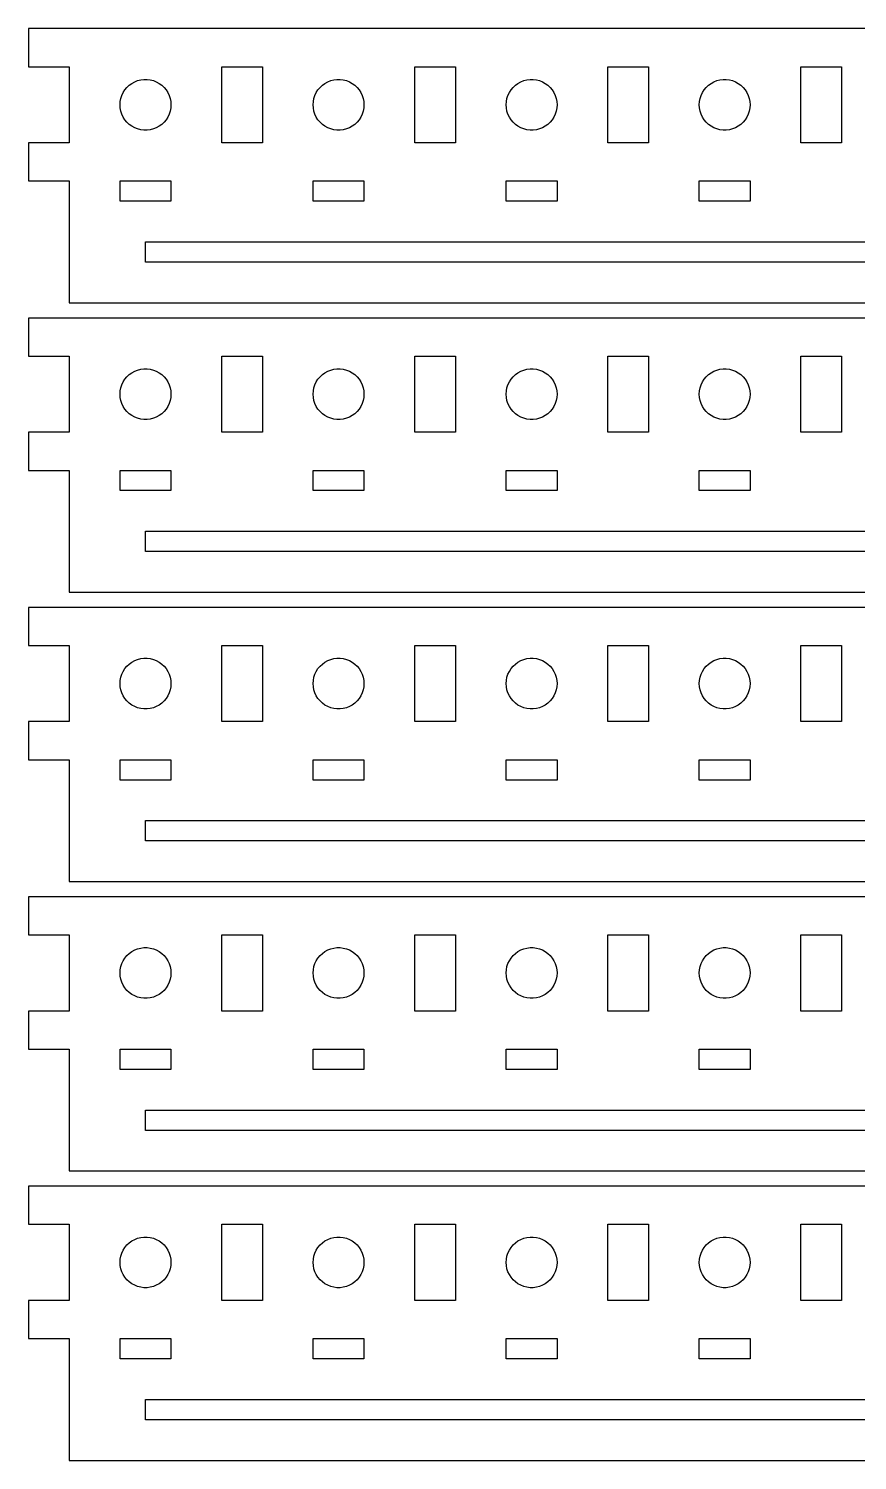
# Model space of a CAD drawing. Header units: metres. Extents: x -160 to 479, y -39 to 642.
# Drawn here: x -160 to 3.1, y 360 to 642 of the extents above; entities that cross this region are included whole.
import ezdxf

# ---------------------------------------------------------------- set-up
doc = ezdxf.new("R2010")
doc.units = ezdxf.units.M

msp = doc.modelspace()

# ---------------------------------------------------------------- linework, layer by layer
for p, q in [((152, 642), (-160, 642)), ((-160, 642), (-160, 634.5)), ((-160, 634.5), (-152, 634.5)), ((-152, 634.5), (-152, 619.5)), ((-122, 619.5), (-122, 634.5)), ((-122, 634.5), (-114, 634.5)), ((-114, 634.5), (-114, 619.5)), ((-84, 619.5), (-84, 634.5)), ((-84, 634.5), (-76, 634.5)), ((-76, 634.5), (-76, 619.5)), ((-46, 619.5), (-46, 634.5)), ((-46, 634.5), (-38, 634.5)), ((-38, 634.5), (-38, 619.5)), ((-8, 619.5), (-8, 634.5)), ((-8, 634.5), (0, 634.5)), ((0, 634.5), (0, 619.5)), ((-139.129, 631.524), (-138.545, 631.755)), ((-138.545, 631.755), (-137.937, 631.911)), ((-137.937, 631.911), (-137.314, 631.99)), ((-137.314, 631.99), (-136.686, 631.99)), ((-136.686, 631.99), (-136.063, 631.911)), ((-136.063, 631.911), (-135.455, 631.755)), ((-135.455, 631.755), (-134.871, 631.524)), ((-101.129, 631.524), (-100.545, 631.755)), ((-100.545, 631.755), (-99.9369, 631.911)), ((-99.9369, 631.911), (-99.3139, 631.99)), ((-99.3139, 631.99), (-98.686, 631.99)), ((-98.686, 631.99), (-98.0631, 631.911)), ((-98.0631, 631.911), (-97.4549, 631.755)), ((-97.4549, 631.755), (-96.8711, 631.524)), ((-63.1289, 631.524), (-62.5451, 631.755)), ((-62.5451, 631.755), (-61.9369, 631.911)), ((-61.9369, 631.911), (-61.3139, 631.99)), ((-61.3139, 631.99), (-60.686, 631.99)), ((-60.686, 631.99), (-60.0631, 631.911)), ((-60.0631, 631.911), (-59.4549, 631.755)), ((-59.4549, 631.755), (-58.8711, 631.524)), ((-25.1289, 631.524), (-24.5451, 631.755)), ((-24.5451, 631.755), (-23.9369, 631.911)), ((-23.9369, 631.911), (-23.3139, 631.99)), ((-23.3139, 631.99), (-22.686, 631.99)), ((-22.686, 631.99), (-22.0631, 631.911)), ((-22.0631, 631.911), (-21.4549, 631.755)), ((-21.4549, 631.755), (-20.8711, 631.524)), ((-141.649, 628.841), (-141.382, 629.409)), ((-141.382, 629.409), (-141.045, 629.939)), ((-141.045, 629.939), (-140.645, 630.423)), ((-140.645, 630.423), (-140.187, 630.853)), ((-140.187, 630.853), (-139.679, 631.222)), ((-139.679, 631.222), (-139.129, 631.524)), ((-134.871, 631.524), (-134.321, 631.222)), ((-134.321, 631.222), (-133.813, 630.853)), ((-133.813, 630.853), (-133.355, 630.423)), ((-133.355, 630.423), (-132.955, 629.939)), ((-132.955, 629.939), (-132.618, 629.409)), ((-132.618, 629.409), (-132.351, 628.841)), ((-103.649, 628.841), (-103.382, 629.409)), ((-103.382, 629.409), (-103.045, 629.939)), ((-103.045, 629.939), (-102.645, 630.423)), ((-102.645, 630.423), (-102.187, 630.853)), ((-102.187, 630.853), (-101.679, 631.222)), ((-101.679, 631.222), (-101.129, 631.524)), ((-96.8711, 631.524), (-96.3209, 631.222)), ((-96.3209, 631.222), (-95.8129, 630.853)), ((-95.8129, 630.853), (-95.3551, 630.423)), ((-95.3551, 630.423), (-94.9549, 629.939)), ((-94.9549, 629.939), (-94.6185, 629.409)), ((-94.6185, 629.409), (-94.3511, 628.841)), ((-65.6489, 628.841), (-65.3815, 629.409)), ((-65.3815, 629.409), (-65.0451, 629.939)), ((-65.0451, 629.939), (-64.6448, 630.423)), ((-64.6448, 630.423), (-64.1871, 630.853)), ((-64.1871, 630.853), (-63.6791, 631.222)), ((-63.6791, 631.222), (-63.1289, 631.524)), ((-58.8711, 631.524), (-58.3209, 631.222)), ((-58.3209, 631.222), (-57.8129, 630.853)), ((-57.8129, 630.853), (-57.3551, 630.423)), ((-57.3551, 630.423), (-56.9549, 629.939)), ((-56.9549, 629.939), (-56.6185, 629.409)), ((-56.6185, 629.409), (-56.3511, 628.841)), ((-27.6489, 628.841), (-27.3815, 629.409)), ((-27.3815, 629.409), (-27.0451, 629.939)), ((-27.0451, 629.939), (-26.6448, 630.423)), ((-26.6448, 630.423), (-26.1871, 630.853)), ((-26.1871, 630.853), (-25.6791, 631.222)), ((-25.6791, 631.222), (-25.1289, 631.524)), ((-20.8711, 631.524), (-20.3209, 631.222)), ((-20.3209, 631.222), (-19.8129, 630.853)), ((-19.8129, 630.853), (-19.3551, 630.423)), ((-19.3551, 630.423), (-18.9549, 629.939)), ((-18.9549, 629.939), (-18.6185, 629.409)), ((-18.6185, 629.409), (-18.3511, 628.841)), ((-142, 627), (-141.961, 627.627)), ((-141.961, 626.373), (-142, 627)), ((-141.961, 627.627), (-141.843, 628.243)), ((-141.843, 625.757), (-141.961, 626.373)), ((-141.843, 628.243), (-141.649, 628.841)), ((-132.351, 628.841), (-132.157, 628.243)), ((-132.157, 628.243), (-132.039, 627.627)), ((-132.039, 626.373), (-132.157, 625.757)), ((-132.039, 627.627), (-132, 627)), ((-132, 627), (-132.039, 626.373)), ((-104, 627), (-103.961, 627.627)), ((-103.961, 626.373), (-104, 627)), ((-103.961, 627.627), (-103.843, 628.243)), ((-103.843, 625.757), (-103.961, 626.373)), ((-103.843, 628.243), (-103.649, 628.841)), ((-94.3511, 628.841), (-94.1571, 628.243)), ((-94.1571, 628.243), (-94.0394, 627.627)), ((-94.0394, 626.373), (-94.1571, 625.757)), ((-94.0394, 627.627), (-94, 627)), ((-94, 627), (-94.0394, 626.373)), ((-66, 627), (-65.9606, 627.627)), ((-65.9606, 626.373), (-66, 627)), ((-65.9606, 627.627), (-65.8429, 628.243)), ((-65.8429, 625.757), (-65.9606, 626.373)), ((-65.8429, 628.243), (-65.6489, 628.841)), ((-56.3511, 628.841), (-56.1571, 628.243)), ((-56.1571, 628.243), (-56.0394, 627.627)), ((-56.0394, 626.373), (-56.1571, 625.757)), ((-56.0394, 627.627), (-56, 627)), ((-56, 627), (-56.0394, 626.373)), ((-28, 627), (-27.9606, 627.627)), ((-27.9606, 626.373), (-28, 627)), ((-27.9606, 627.627), (-27.8429, 628.243)), ((-27.8429, 625.757), (-27.9606, 626.373)), ((-27.8429, 628.243), (-27.6489, 628.841)), ((-18.3511, 628.841), (-18.1571, 628.243)), ((-18.1571, 628.243), (-18.0394, 627.627)), ((-18.0394, 626.373), (-18.1571, 625.757)), ((-18.0394, 627.627), (-18, 627)), ((-18, 627), (-18.0394, 626.373)), ((-141.649, 625.159), (-141.843, 625.757)), ((-141.382, 624.591), (-141.649, 625.159)), ((-141.045, 624.061), (-141.382, 624.591)), ((-140.645, 623.577), (-141.045, 624.061)), ((-140.187, 623.147), (-140.645, 623.577)), ((-133.355, 623.577), (-133.813, 623.147)), ((-132.955, 624.061), (-133.355, 623.577)), ((-132.618, 624.591), (-132.955, 624.061)), ((-132.351, 625.159), (-132.618, 624.591)), ((-132.157, 625.757), (-132.351, 625.159)), ((-103.649, 625.159), (-103.843, 625.757)), ((-103.382, 624.591), (-103.649, 625.159)), ((-103.045, 624.061), (-103.382, 624.591)), ((-102.645, 623.577), (-103.045, 624.061)), ((-102.187, 623.147), (-102.645, 623.577)), ((-95.3551, 623.577), (-95.8129, 623.147)), ((-94.9549, 624.061), (-95.3551, 623.577)), ((-94.6185, 624.591), (-94.9549, 624.061)), ((-94.3511, 625.159), (-94.6185, 624.591)), ((-94.1571, 625.757), (-94.3511, 625.159)), ((-65.6489, 625.159), (-65.8429, 625.757)), ((-65.3815, 624.591), (-65.6489, 625.159)), ((-65.0451, 624.061), (-65.3815, 624.591)), ((-64.6448, 623.577), (-65.0451, 624.061)), ((-64.1871, 623.147), (-64.6448, 623.577)), ((-57.3551, 623.577), (-57.8129, 623.147)), ((-56.9549, 624.061), (-57.3551, 623.577)), ((-56.6185, 624.591), (-56.9549, 624.061)), ((-56.3511, 625.159), (-56.6185, 624.591)), ((-56.1571, 625.757), (-56.3511, 625.159)), ((-27.6489, 625.159), (-27.8429, 625.757)), ((-27.3815, 624.591), (-27.6489, 625.159)), ((-27.0451, 624.061), (-27.3815, 624.591)), ((-26.6448, 623.577), (-27.0451, 624.061)), ((-26.1871, 623.147), (-26.6448, 623.577)), ((-19.3551, 623.577), (-19.8129, 623.147)), ((-18.9549, 624.061), (-19.3551, 623.577)), ((-18.6185, 624.591), (-18.9549, 624.061)), ((-18.3511, 625.159), (-18.6185, 624.591)), ((-18.1571, 625.757), (-18.3511, 625.159)), ((-139.679, 622.778), (-140.187, 623.147)), ((-139.129, 622.476), (-139.679, 622.778)), ((-138.545, 622.245), (-139.129, 622.476)), ((-137.937, 622.089), (-138.545, 622.245)), ((-137.314, 622.01), (-137.937, 622.089)), ((-136.686, 622.01), (-137.314, 622.01)), ((-136.063, 622.089), (-136.686, 622.01)), ((-135.455, 622.245), (-136.063, 622.089)), ((-134.871, 622.476), (-135.455, 622.245)), ((-134.321, 622.778), (-134.871, 622.476)), ((-133.813, 623.147), (-134.321, 622.778)), ((-101.679, 622.778), (-102.187, 623.147)), ((-101.129, 622.476), (-101.679, 622.778)), ((-100.545, 622.245), (-101.129, 622.476)), ((-99.9369, 622.089), (-100.545, 622.245)), ((-99.3139, 622.01), (-99.9369, 622.089)), ((-98.686, 622.01), (-99.3139, 622.01)), ((-98.0631, 622.089), (-98.686, 622.01)), ((-97.4549, 622.245), (-98.0631, 622.089)), ((-96.8711, 622.476), (-97.4549, 622.245)), ((-96.3209, 622.778), (-96.8711, 622.476)), ((-95.8129, 623.147), (-96.3209, 622.778)), ((-63.6791, 622.778), (-64.1871, 623.147)), ((-63.1289, 622.476), (-63.6791, 622.778)), ((-62.5451, 622.245), (-63.1289, 622.476)), ((-61.9369, 622.089), (-62.5451, 622.245)), ((-61.3139, 622.01), (-61.9369, 622.089)), ((-60.686, 622.01), (-61.3139, 622.01)), ((-60.0631, 622.089), (-60.686, 622.01)), ((-59.4549, 622.245), (-60.0631, 622.089)), ((-58.8711, 622.476), (-59.4549, 622.245)), ((-58.3209, 622.778), (-58.8711, 622.476)), ((-57.8129, 623.147), (-58.3209, 622.778)), ((-25.6791, 622.778), (-26.1871, 623.147)), ((-25.1289, 622.476), (-25.6791, 622.778)), ((-24.5451, 622.245), (-25.1289, 622.476)), ((-23.9369, 622.089), (-24.5451, 622.245)), ((-23.3139, 622.01), (-23.9369, 622.089)), ((-22.686, 622.01), (-23.3139, 622.01)), ((-22.0631, 622.089), (-22.686, 622.01)), ((-21.4549, 622.245), (-22.0631, 622.089)), ((-20.8711, 622.476), (-21.4549, 622.245)), ((-20.3209, 622.778), (-20.8711, 622.476)), ((-19.8129, 623.147), (-20.3209, 622.778)), ((-152, 619.5), (-160, 619.5)), ((-160, 619.5), (-160, 612)), ((-114, 619.5), (-122, 619.5)), ((-76, 619.5), (-84, 619.5)), ((-38, 619.5), (-46, 619.5)), ((0, 619.5), (-8, 619.5)), ((-160, 612), (-152, 612)), ((-152, 612), (-152, 588)), ((-142, 608), (-142, 612)), ((-142, 612), (-132, 612)), ((-132, 612), (-132, 608)), ((-104, 608), (-104, 612)), ((-104, 612), (-94, 612)), ((-94, 612), (-94, 608)), ((-66, 608), (-66, 612)), ((-66, 612), (-56, 612)), ((-56, 612), (-56, 608)), ((-28, 608), (-28, 612)), ((-28, 612), (-18, 612)), ((-18, 612), (-18, 608)), ((-132, 608), (-142, 608)), ((-94, 608), (-104, 608)), ((-56, 608), (-66, 608)), ((-18, 608), (-28, 608)), ((-137, 596), (-137, 600)), ((-137, 600), (129, 600)), ((129, 596), (-137, 596)), ((-152, 588), (144, 588)), ((152, 585), (-160, 585)), ((-160, 585), (-160, 577.5)), ((-160, 577.5), (-152, 577.5)), ((-152, 577.5), (-152, 562.5)), ((-122, 562.5), (-122, 577.5)), ((-122, 577.5), (-114, 577.5)), ((-114, 577.5), (-114, 562.5)), ((-84, 562.5), (-84, 577.5)), ((-84, 577.5), (-76, 577.5)), ((-76, 577.5), (-76, 562.5)), ((-46, 562.5), (-46, 577.5)), ((-46, 577.5), (-38, 577.5)), ((-38, 577.5), (-38, 562.5)), ((-8, 562.5), (-8, 577.5)), ((-8, 577.5), (0, 577.5)), ((0, 577.5), (0, 562.5)), ((-141.382, 572.409), (-141.045, 572.939)), ((-141.045, 572.939), (-140.645, 573.423)), ((-140.645, 573.423), (-140.187, 573.853)), ((-140.187, 573.853), (-139.679, 574.222)), ((-139.679, 574.222), (-139.129, 574.524)), ((-139.129, 574.524), (-138.545, 574.755)), ((-138.545, 574.755), (-137.937, 574.911)), ((-137.937, 574.911), (-137.314, 574.99)), ((-137.314, 574.99), (-136.686, 574.99)), ((-136.686, 574.99), (-136.063, 574.911)), ((-136.063, 574.911), (-135.455, 574.755)), ((-135.455, 574.755), (-134.871, 574.524)), ((-134.871, 574.524), (-134.321, 574.222)), ((-134.321, 574.222), (-133.813, 573.853)), ((-133.813, 573.853), (-133.355, 573.423)), ((-133.355, 573.423), (-132.955, 572.939)), ((-132.955, 572.939), (-132.618, 572.409)), ((-103.382, 572.409), (-103.045, 572.939)), ((-103.045, 572.939), (-102.645, 573.423)), ((-102.645, 573.423), (-102.187, 573.853)), ((-102.187, 573.853), (-101.679, 574.222)), ((-101.679, 574.222), (-101.129, 574.524)), ((-101.129, 574.524), (-100.545, 574.755)), ((-100.545, 574.755), (-99.9369, 574.911)), ((-99.9369, 574.911), (-99.3139, 574.99)), ((-99.3139, 574.99), (-98.686, 574.99)), ((-98.686, 574.99), (-98.0631, 574.911)), ((-98.0631, 574.911), (-97.4549, 574.755)), ((-97.4549, 574.755), (-96.8711, 574.524)), ((-96.8711, 574.524), (-96.3209, 574.222)), ((-96.3209, 574.222), (-95.8129, 573.853)), ((-95.8129, 573.853), (-95.3551, 573.423)), ((-95.3551, 573.423), (-94.9549, 572.939)), ((-94.9549, 572.939), (-94.6185, 572.409)), ((-65.3815, 572.409), (-65.0451, 572.939)), ((-65.0451, 572.939), (-64.6448, 573.423)), ((-64.6448, 573.423), (-64.1871, 573.853)), ((-64.1871, 573.853), (-63.6791, 574.222)), ((-63.6791, 574.222), (-63.1289, 574.524)), ((-63.1289, 574.524), (-62.5451, 574.755)), ((-62.5451, 574.755), (-61.9369, 574.911)), ((-61.9369, 574.911), (-61.3139, 574.99)), ((-61.3139, 574.99), (-60.686, 574.99)), ((-60.686, 574.99), (-60.0631, 574.911)), ((-60.0631, 574.911), (-59.4549, 574.755)), ((-59.4549, 574.755), (-58.8711, 574.524)), ((-58.8711, 574.524), (-58.3209, 574.222)), ((-58.3209, 574.222), (-57.8129, 573.853)), ((-57.8129, 573.853), (-57.3551, 573.423)), ((-57.3551, 573.423), (-56.9549, 572.939)), ((-56.9549, 572.939), (-56.6185, 572.409)), ((-27.3815, 572.409), (-27.0451, 572.939)), ((-27.0451, 572.939), (-26.6448, 573.423)), ((-26.6448, 573.423), (-26.1871, 573.853)), ((-26.1871, 573.853), (-25.6791, 574.222)), ((-25.6791, 574.222), (-25.1289, 574.524)), ((-25.1289, 574.524), (-24.5451, 574.755)), ((-24.5451, 574.755), (-23.9369, 574.911)), ((-23.9369, 574.911), (-23.3139, 574.99)), ((-23.3139, 574.99), (-22.686, 574.99)), ((-22.686, 574.99), (-22.0631, 574.911)), ((-22.0631, 574.911), (-21.4549, 574.755)), ((-21.4549, 574.755), (-20.8711, 574.524)), ((-20.8711, 574.524), (-20.3209, 574.222)), ((-20.3209, 574.222), (-19.8129, 573.853)), ((-19.8129, 573.853), (-19.3551, 573.423)), ((-19.3551, 573.423), (-18.9549, 572.939)), ((-18.9549, 572.939), (-18.6185, 572.409)), ((-142, 570), (-141.961, 570.627)), ((-141.961, 569.373), (-142, 570)), ((-141.961, 570.627), (-141.843, 571.243)), ((-141.843, 571.243), (-141.649, 571.841)), ((-141.649, 571.841), (-141.382, 572.409)), ((-132.618, 572.409), (-132.351, 571.841)), ((-132.351, 571.841), (-132.157, 571.243)), ((-132.157, 571.243), (-132.039, 570.627)), ((-132.039, 570.627), (-132, 570)), ((-132, 570), (-132.039, 569.373)), ((-104, 570), (-103.961, 570.627)), ((-103.961, 569.373), (-104, 570)), ((-103.961, 570.627), (-103.843, 571.243)), ((-103.843, 571.243), (-103.649, 571.841)), ((-103.649, 571.841), (-103.382, 572.409)), ((-94.6185, 572.409), (-94.3511, 571.841)), ((-94.3511, 571.841), (-94.1571, 571.243)), ((-94.1571, 571.243), (-94.0394, 570.627)), ((-94.0394, 570.627), (-94, 570)), ((-94, 570), (-94.0394, 569.373)), ((-66, 570), (-65.9606, 570.627)), ((-65.9606, 569.373), (-66, 570)), ((-65.9606, 570.627), (-65.8429, 571.243)), ((-65.8429, 571.243), (-65.6489, 571.841)), ((-65.6489, 571.841), (-65.3815, 572.409)), ((-56.6185, 572.409), (-56.3511, 571.841)), ((-56.3511, 571.841), (-56.1571, 571.243)), ((-56.1571, 571.243), (-56.0394, 570.627)), ((-56.0394, 570.627), (-56, 570)), ((-56, 570), (-56.0394, 569.373)), ((-28, 570), (-27.9606, 570.627)), ((-27.9606, 569.373), (-28, 570)), ((-27.9606, 570.627), (-27.8429, 571.243)), ((-27.8429, 571.243), (-27.6489, 571.841)), ((-27.6489, 571.841), (-27.3815, 572.409)), ((-18.6185, 572.409), (-18.3511, 571.841)), ((-18.3511, 571.841), (-18.1571, 571.243)), ((-18.1571, 571.243), (-18.0394, 570.627)), ((-18.0394, 570.627), (-18, 570)), ((-18, 570), (-18.0394, 569.373)), ((-141.843, 568.757), (-141.961, 569.373)), ((-141.649, 568.159), (-141.843, 568.757)), ((-141.382, 567.591), (-141.649, 568.159)), ((-141.045, 567.061), (-141.382, 567.591)), ((-140.645, 566.577), (-141.045, 567.061)), ((-132.955, 567.061), (-133.355, 566.577)), ((-132.618, 567.591), (-132.955, 567.061)), ((-132.351, 568.159), (-132.618, 567.591)), ((-132.157, 568.757), (-132.351, 568.159)), ((-132.039, 569.373), (-132.157, 568.757)), ((-103.843, 568.757), (-103.961, 569.373)), ((-103.649, 568.159), (-103.843, 568.757)), ((-103.382, 567.591), (-103.649, 568.159)), ((-103.045, 567.061), (-103.382, 567.591)), ((-102.645, 566.577), (-103.045, 567.061)), ((-94.9549, 567.061), (-95.3551, 566.577)), ((-94.6185, 567.591), (-94.9549, 567.061)), ((-94.3511, 568.159), (-94.6185, 567.591)), ((-94.1571, 568.757), (-94.3511, 568.159)), ((-94.0394, 569.373), (-94.1571, 568.757)), ((-65.8429, 568.757), (-65.9606, 569.373)), ((-65.6489, 568.159), (-65.8429, 568.757)), ((-65.3815, 567.591), (-65.6489, 568.159)), ((-65.0451, 567.061), (-65.3815, 567.591)), ((-64.6448, 566.577), (-65.0451, 567.061)), ((-56.9549, 567.061), (-57.3551, 566.577)), ((-56.6185, 567.591), (-56.9549, 567.061)), ((-56.3511, 568.159), (-56.6185, 567.591)), ((-56.1571, 568.757), (-56.3511, 568.159)), ((-56.0394, 569.373), (-56.1571, 568.757)), ((-27.8429, 568.757), (-27.9606, 569.373)), ((-27.6489, 568.159), (-27.8429, 568.757)), ((-27.3815, 567.591), (-27.6489, 568.159)), ((-27.0451, 567.061), (-27.3815, 567.591)), ((-26.6448, 566.577), (-27.0451, 567.061)), ((-18.9549, 567.061), (-19.3551, 566.577)), ((-18.6185, 567.591), (-18.9549, 567.061)), ((-18.3511, 568.159), (-18.6185, 567.591)), ((-18.1571, 568.757), (-18.3511, 568.159)), ((-18.0394, 569.373), (-18.1571, 568.757)), ((-140.187, 566.147), (-140.645, 566.577)), ((-139.679, 565.778), (-140.187, 566.147)), ((-139.129, 565.476), (-139.679, 565.778)), ((-138.545, 565.245), (-139.129, 565.476)), ((-137.937, 565.089), (-138.545, 565.245)), ((-137.314, 565.01), (-137.937, 565.089)), ((-136.686, 565.01), (-137.314, 565.01)), ((-136.063, 565.089), (-136.686, 565.01)), ((-135.455, 565.245), (-136.063, 565.089)), ((-134.871, 565.476), (-135.455, 565.245)), ((-134.321, 565.778), (-134.871, 565.476)), ((-133.813, 566.147), (-134.321, 565.778)), ((-133.355, 566.577), (-133.813, 566.147)), ((-102.187, 566.147), (-102.645, 566.577)), ((-101.679, 565.778), (-102.187, 566.147)), ((-101.129, 565.476), (-101.679, 565.778)), ((-100.545, 565.245), (-101.129, 565.476)), ((-99.9369, 565.089), (-100.545, 565.245)), ((-99.3139, 565.01), (-99.9369, 565.089)), ((-98.686, 565.01), (-99.3139, 565.01)), ((-98.0631, 565.089), (-98.686, 565.01)), ((-97.4549, 565.245), (-98.0631, 565.089)), ((-96.8711, 565.476), (-97.4549, 565.245)), ((-96.3209, 565.778), (-96.8711, 565.476)), ((-95.8129, 566.147), (-96.3209, 565.778)), ((-95.3551, 566.577), (-95.8129, 566.147)), ((-64.1871, 566.147), (-64.6448, 566.577)), ((-63.6791, 565.778), (-64.1871, 566.147)), ((-63.1289, 565.476), (-63.6791, 565.778)), ((-62.5451, 565.245), (-63.1289, 565.476)), ((-61.9369, 565.089), (-62.5451, 565.245)), ((-61.3139, 565.01), (-61.9369, 565.089)), ((-60.686, 565.01), (-61.3139, 565.01)), ((-60.0631, 565.089), (-60.686, 565.01)), ((-59.4549, 565.245), (-60.0631, 565.089)), ((-58.8711, 565.476), (-59.4549, 565.245)), ((-58.3209, 565.778), (-58.8711, 565.476)), ((-57.8129, 566.147), (-58.3209, 565.778)), ((-57.3551, 566.577), (-57.8129, 566.147)), ((-26.1871, 566.147), (-26.6448, 566.577)), ((-25.6791, 565.778), (-26.1871, 566.147)), ((-25.1289, 565.476), (-25.6791, 565.778)), ((-24.5451, 565.245), (-25.1289, 565.476)), ((-23.9369, 565.089), (-24.5451, 565.245)), ((-23.3139, 565.01), (-23.9369, 565.089)), ((-22.686, 565.01), (-23.3139, 565.01)), ((-22.0631, 565.089), (-22.686, 565.01)), ((-21.4549, 565.245), (-22.0631, 565.089)), ((-20.8711, 565.476), (-21.4549, 565.245)), ((-20.3209, 565.778), (-20.8711, 565.476)), ((-19.8129, 566.147), (-20.3209, 565.778)), ((-19.3551, 566.577), (-19.8129, 566.147)), ((-152, 562.5), (-160, 562.5)), ((-160, 562.5), (-160, 555)), ((-114, 562.5), (-122, 562.5)), ((-76, 562.5), (-84, 562.5)), ((-38, 562.5), (-46, 562.5)), ((0, 562.5), (-8, 562.5)), ((-160, 555), (-152, 555)), ((-152, 555), (-152, 531)), ((-142, 551), (-142, 555)), ((-142, 555), (-132, 555)), ((-132, 555), (-132, 551)), ((-104, 551), (-104, 555)), ((-104, 555), (-94, 555)), ((-94, 555), (-94, 551)), ((-66, 551), (-66, 555)), ((-66, 555), (-56, 555)), ((-56, 555), (-56, 551)), ((-28, 551), (-28, 555)), ((-28, 555), (-18, 555)), ((-18, 555), (-18, 551)), ((-132, 551), (-142, 551)), ((-94, 551), (-104, 551)), ((-56, 551), (-66, 551)), ((-18, 551), (-28, 551)), ((-137, 539), (-137, 543)), ((-137, 543), (129, 543)), ((129, 539), (-137, 539)), ((-152, 531), (144, 531)), ((152, 528), (-160, 528)), ((-160, 528), (-160, 520.5)), ((-160, 520.5), (-152, 520.5)), ((-152, 520.5), (-152, 505.5)), ((-122, 505.5), (-122, 520.5)), ((-122, 520.5), (-114, 520.5)), ((-114, 520.5), (-114, 505.5)), ((-84, 505.5), (-84, 520.5)), ((-84, 520.5), (-76, 520.5)), ((-76, 520.5), (-76, 505.5)), ((-46, 505.5), (-46, 520.5)), ((-46, 520.5), (-38, 520.5)), ((-38, 520.5), (-38, 505.5)), ((-8, 505.5), (-8, 520.5)), ((-8, 520.5), (0, 520.5)), ((0, 520.5), (0, 505.5)), ((-141.045, 515.939), (-140.645, 516.423)), ((-140.645, 516.423), (-140.187, 516.853)), ((-140.187, 516.853), (-139.679, 517.222)), ((-139.679, 517.222), (-139.129, 517.524)), ((-139.129, 517.524), (-138.545, 517.755)), ((-138.545, 517.755), (-137.937, 517.911)), ((-137.937, 517.911), (-137.314, 517.99)), ((-137.314, 517.99), (-136.686, 517.99)), ((-136.686, 517.99), (-136.063, 517.911)), ((-136.063, 517.911), (-135.455, 517.755)), ((-135.455, 517.755), (-134.871, 517.524)), ((-134.871, 517.524), (-134.321, 517.222)), ((-134.321, 517.222), (-133.813, 516.853)), ((-133.813, 516.853), (-133.355, 516.423)), ((-133.355, 516.423), (-132.955, 515.939)), ((-103.045, 515.939), (-102.645, 516.423)), ((-102.645, 516.423), (-102.187, 516.853)), ((-102.187, 516.853), (-101.679, 517.222)), ((-101.679, 517.222), (-101.129, 517.524)), ((-101.129, 517.524), (-100.545, 517.755)), ((-100.545, 517.755), (-99.9369, 517.911)), ((-99.9369, 517.911), (-99.3139, 517.99)), ((-99.3139, 517.99), (-98.686, 517.99)), ((-98.686, 517.99), (-98.0631, 517.911)), ((-98.0631, 517.911), (-97.4549, 517.755)), ((-97.4549, 517.755), (-96.8711, 517.524)), ((-96.8711, 517.524), (-96.3209, 517.222)), ((-96.3209, 517.222), (-95.8129, 516.853)), ((-95.8129, 516.853), (-95.3551, 516.423)), ((-95.3551, 516.423), (-94.9549, 515.939)), ((-65.0451, 515.939), (-64.6448, 516.423)), ((-64.6448, 516.423), (-64.1871, 516.853)), ((-64.1871, 516.853), (-63.6791, 517.222)), ((-63.6791, 517.222), (-63.1289, 517.524)), ((-63.1289, 517.524), (-62.5451, 517.755)), ((-62.5451, 517.755), (-61.9369, 517.911)), ((-61.9369, 517.911), (-61.3139, 517.99)), ((-61.3139, 517.99), (-60.686, 517.99)), ((-60.686, 517.99), (-60.0631, 517.911)), ((-60.0631, 517.911), (-59.4549, 517.755)), ((-59.4549, 517.755), (-58.8711, 517.524)), ((-58.8711, 517.524), (-58.3209, 517.222)), ((-58.3209, 517.222), (-57.8129, 516.853)), ((-57.8129, 516.853), (-57.3551, 516.423)), ((-57.3551, 516.423), (-56.9549, 515.939)), ((-27.0451, 515.939), (-26.6448, 516.423)), ((-26.6448, 516.423), (-26.1871, 516.853)), ((-26.1871, 516.853), (-25.6791, 517.222)), ((-25.6791, 517.222), (-25.1289, 517.524)), ((-25.1289, 517.524), (-24.5451, 517.755)), ((-24.5451, 517.755), (-23.9369, 517.911)), ((-23.9369, 517.911), (-23.3139, 517.99)), ((-23.3139, 517.99), (-22.686, 517.99)), ((-22.686, 517.99), (-22.0631, 517.911)), ((-22.0631, 517.911), (-21.4549, 517.755)), ((-21.4549, 517.755), (-20.8711, 517.524)), ((-20.8711, 517.524), (-20.3209, 517.222)), ((-20.3209, 517.222), (-19.8129, 516.853)), ((-19.8129, 516.853), (-19.3551, 516.423)), ((-19.3551, 516.423), (-18.9549, 515.939)), ((-142, 513), (-141.961, 513.627)), ((-141.961, 513.627), (-141.843, 514.243)), ((-141.843, 514.243), (-141.649, 514.841)), ((-141.649, 514.841), (-141.382, 515.409)), ((-141.382, 515.409), (-141.045, 515.939)), ((-132.955, 515.939), (-132.618, 515.409)), ((-132.618, 515.409), (-132.351, 514.841)), ((-132.351, 514.841), (-132.157, 514.243)), ((-132.157, 514.243), (-132.039, 513.627)), ((-132.039, 513.627), (-132, 513)), ((-104, 513), (-103.961, 513.627)), ((-103.961, 513.627), (-103.843, 514.243)), ((-103.843, 514.243), (-103.649, 514.841)), ((-103.649, 514.841), (-103.382, 515.409)), ((-103.382, 515.409), (-103.045, 515.939)), ((-94.9549, 515.939), (-94.6185, 515.409)), ((-94.6185, 515.409), (-94.3511, 514.841)), ((-94.3511, 514.841), (-94.1571, 514.243)), ((-94.1571, 514.243), (-94.0394, 513.627)), ((-94.0394, 513.627), (-94, 513)), ((-66, 513), (-65.9606, 513.627)), ((-65.9606, 513.627), (-65.8429, 514.243)), ((-65.8429, 514.243), (-65.6489, 514.841)), ((-65.6489, 514.841), (-65.3815, 515.409)), ((-65.3815, 515.409), (-65.0451, 515.939)), ((-56.9549, 515.939), (-56.6185, 515.409)), ((-56.6185, 515.409), (-56.3511, 514.841)), ((-56.3511, 514.841), (-56.1571, 514.243)), ((-56.1571, 514.243), (-56.0394, 513.627)), ((-56.0394, 513.627), (-56, 513)), ((-28, 513), (-27.9606, 513.627)), ((-27.9606, 513.627), (-27.8429, 514.243)), ((-27.8429, 514.243), (-27.6489, 514.841)), ((-27.6489, 514.841), (-27.3815, 515.409)), ((-27.3815, 515.409), (-27.0451, 515.939)), ((-18.9549, 515.939), (-18.6185, 515.409)), ((-18.6185, 515.409), (-18.3511, 514.841)), ((-18.3511, 514.841), (-18.1571, 514.243)), ((-18.1571, 514.243), (-18.0394, 513.627)), ((-18.0394, 513.627), (-18, 513)), ((-141.961, 512.373), (-142, 513)), ((-141.843, 511.757), (-141.961, 512.373)), ((-141.649, 511.159), (-141.843, 511.757)), ((-141.382, 510.591), (-141.649, 511.159)), ((-141.045, 510.061), (-141.382, 510.591)), ((-132.618, 510.591), (-132.955, 510.061)), ((-132.351, 511.159), (-132.618, 510.591)), ((-132.157, 511.757), (-132.351, 511.159)), ((-132.039, 512.373), (-132.157, 511.757)), ((-132, 513), (-132.039, 512.373)), ((-103.961, 512.373), (-104, 513)), ((-103.843, 511.757), (-103.961, 512.373)), ((-103.649, 511.159), (-103.843, 511.757)), ((-103.382, 510.591), (-103.649, 511.159)), ((-103.045, 510.061), (-103.382, 510.591)), ((-94.6185, 510.591), (-94.9549, 510.061)), ((-94.3511, 511.159), (-94.6185, 510.591)), ((-94.1571, 511.757), (-94.3511, 511.159)), ((-94.0394, 512.373), (-94.1571, 511.757)), ((-94, 513), (-94.0394, 512.373)), ((-65.9606, 512.373), (-66, 513)), ((-65.8429, 511.757), (-65.9606, 512.373)), ((-65.6489, 511.159), (-65.8429, 511.757)), ((-65.3815, 510.591), (-65.6489, 511.159)), ((-65.0451, 510.061), (-65.3815, 510.591)), ((-56.6185, 510.591), (-56.9549, 510.061)), ((-56.3511, 511.159), (-56.6185, 510.591)), ((-56.1571, 511.757), (-56.3511, 511.159)), ((-56.0394, 512.373), (-56.1571, 511.757)), ((-56, 513), (-56.0394, 512.373)), ((-27.9606, 512.373), (-28, 513)), ((-27.8429, 511.757), (-27.9606, 512.373)), ((-27.6489, 511.159), (-27.8429, 511.757)), ((-27.3815, 510.591), (-27.6489, 511.159)), ((-27.0451, 510.061), (-27.3815, 510.591)), ((-18.6185, 510.591), (-18.9549, 510.061)), ((-18.3511, 511.159), (-18.6185, 510.591)), ((-18.1571, 511.757), (-18.3511, 511.159)), ((-18.0394, 512.373), (-18.1571, 511.757)), ((-18, 513), (-18.0394, 512.373)), ((-140.645, 509.577), (-141.045, 510.061)), ((-140.187, 509.147), (-140.645, 509.577)), ((-139.679, 508.778), (-140.187, 509.147)), ((-139.129, 508.476), (-139.679, 508.778)), ((-138.545, 508.245), (-139.129, 508.476)), ((-137.937, 508.089), (-138.545, 508.245)), ((-137.314, 508.01), (-137.937, 508.089)), ((-136.686, 508.01), (-137.314, 508.01)), ((-136.063, 508.089), (-136.686, 508.01)), ((-135.455, 508.245), (-136.063, 508.089)), ((-134.871, 508.476), (-135.455, 508.245)), ((-134.321, 508.778), (-134.871, 508.476)), ((-133.813, 509.147), (-134.321, 508.778)), ((-133.355, 509.577), (-133.813, 509.147)), ((-132.955, 510.061), (-133.355, 509.577)), ((-102.645, 509.577), (-103.045, 510.061)), ((-102.187, 509.147), (-102.645, 509.577)), ((-101.679, 508.778), (-102.187, 509.147)), ((-101.129, 508.476), (-101.679, 508.778)), ((-100.545, 508.245), (-101.129, 508.476)), ((-99.9369, 508.089), (-100.545, 508.245)), ((-99.3139, 508.01), (-99.9369, 508.089)), ((-98.686, 508.01), (-99.3139, 508.01)), ((-98.0631, 508.089), (-98.686, 508.01)), ((-97.4549, 508.245), (-98.0631, 508.089)), ((-96.8711, 508.476), (-97.4549, 508.245)), ((-96.3209, 508.778), (-96.8711, 508.476)), ((-95.8129, 509.147), (-96.3209, 508.778)), ((-95.3551, 509.577), (-95.8129, 509.147)), ((-94.9549, 510.061), (-95.3551, 509.577)), ((-64.6448, 509.577), (-65.0451, 510.061)), ((-64.1871, 509.147), (-64.6448, 509.577)), ((-63.6791, 508.778), (-64.1871, 509.147)), ((-63.1289, 508.476), (-63.6791, 508.778)), ((-62.5451, 508.245), (-63.1289, 508.476)), ((-61.9369, 508.089), (-62.5451, 508.245)), ((-61.3139, 508.01), (-61.9369, 508.089)), ((-60.686, 508.01), (-61.3139, 508.01)), ((-60.0631, 508.089), (-60.686, 508.01)), ((-59.4549, 508.245), (-60.0631, 508.089)), ((-58.8711, 508.476), (-59.4549, 508.245)), ((-58.3209, 508.778), (-58.8711, 508.476)), ((-57.8129, 509.147), (-58.3209, 508.778)), ((-57.3551, 509.577), (-57.8129, 509.147)), ((-56.9549, 510.061), (-57.3551, 509.577)), ((-26.6448, 509.577), (-27.0451, 510.061)), ((-26.1871, 509.147), (-26.6448, 509.577)), ((-25.6791, 508.778), (-26.1871, 509.147)), ((-25.1289, 508.476), (-25.6791, 508.778)), ((-24.5451, 508.245), (-25.1289, 508.476)), ((-23.9369, 508.089), (-24.5451, 508.245)), ((-23.3139, 508.01), (-23.9369, 508.089)), ((-22.686, 508.01), (-23.3139, 508.01)), ((-22.0631, 508.089), (-22.686, 508.01)), ((-21.4549, 508.245), (-22.0631, 508.089)), ((-20.8711, 508.476), (-21.4549, 508.245)), ((-20.3209, 508.778), (-20.8711, 508.476)), ((-19.8129, 509.147), (-20.3209, 508.778)), ((-19.3551, 509.577), (-19.8129, 509.147)), ((-18.9549, 510.061), (-19.3551, 509.577)), ((-152, 505.5), (-160, 505.5)), ((-160, 505.5), (-160, 498)), ((-114, 505.5), (-122, 505.5)), ((-76, 505.5), (-84, 505.5)), ((-38, 505.5), (-46, 505.5)), ((0, 505.5), (-8, 505.5)), ((-160, 498), (-152, 498)), ((-152, 498), (-152, 474)), ((-142, 494), (-142, 498)), ((-142, 498), (-132, 498)), ((-132, 498), (-132, 494)), ((-104, 494), (-104, 498)), ((-104, 498), (-94, 498)), ((-94, 498), (-94, 494)), ((-66, 494), (-66, 498)), ((-66, 498), (-56, 498)), ((-56, 498), (-56, 494)), ((-28, 494), (-28, 498)), ((-28, 498), (-18, 498)), ((-18, 498), (-18, 494)), ((-132, 494), (-142, 494)), ((-94, 494), (-104, 494)), ((-56, 494), (-66, 494)), ((-18, 494), (-28, 494)), ((-137, 482), (-137, 486)), ((-137, 486), (129, 486)), ((129, 482), (-137, 482)), ((-152, 474), (144, 474)), ((152, 471), (-160, 471)), ((-160, 471), (-160, 463.5)), ((-160, 463.5), (-152, 463.5)), ((-152, 463.5), (-152, 448.5)), ((-122, 448.5), (-122, 463.5)), ((-122, 463.5), (-114, 463.5)), ((-114, 463.5), (-114, 448.5)), ((-84, 448.5), (-84, 463.5)), ((-84, 463.5), (-76, 463.5)), ((-76, 463.5), (-76, 448.5)), ((-46, 448.5), (-46, 463.5)), ((-46, 463.5), (-38, 463.5)), ((-38, 463.5), (-38, 448.5)), ((-8, 448.5), (-8, 463.5)), ((-8, 463.5), (0, 463.5)), ((0, 463.5), (0, 448.5)), ((-140.645, 459.423), (-140.187, 459.853)), ((-140.187, 459.853), (-139.679, 460.222)), ((-139.679, 460.222), (-139.129, 460.524)), ((-139.129, 460.524), (-138.545, 460.755)), ((-138.545, 460.755), (-137.937, 460.911)), ((-137.937, 460.911), (-137.314, 460.99)), ((-137.314, 460.99), (-136.686, 460.99)), ((-136.686, 460.99), (-136.063, 460.911)), ((-136.063, 460.911), (-135.455, 460.755)), ((-135.455, 460.755), (-134.871, 460.524)), ((-134.871, 460.524), (-134.321, 460.222)), ((-134.321, 460.222), (-133.813, 459.853)), ((-133.813, 459.853), (-133.355, 459.423)), ((-102.645, 459.423), (-102.187, 459.853)), ((-102.187, 459.853), (-101.679, 460.222)), ((-101.679, 460.222), (-101.129, 460.524)), ((-101.129, 460.524), (-100.545, 460.755)), ((-100.545, 460.755), (-99.9369, 460.911)), ((-99.9369, 460.911), (-99.3139, 460.99)), ((-99.3139, 460.99), (-98.686, 460.99)), ((-98.686, 460.99), (-98.0631, 460.911)), ((-98.0631, 460.911), (-97.4549, 460.755)), ((-97.4549, 460.755), (-96.8711, 460.524)), ((-96.8711, 460.524), (-96.3209, 460.222)), ((-96.3209, 460.222), (-95.8129, 459.853)), ((-95.8129, 459.853), (-95.3551, 459.423)), ((-64.6448, 459.423), (-64.1871, 459.853)), ((-64.1871, 459.853), (-63.6791, 460.222)), ((-63.6791, 460.222), (-63.1289, 460.524)), ((-63.1289, 460.524), (-62.5451, 460.755)), ((-62.5451, 460.755), (-61.9369, 460.911)), ((-61.9369, 460.911), (-61.3139, 460.99)), ((-61.3139, 460.99), (-60.686, 460.99)), ((-60.686, 460.99), (-60.0631, 460.911)), ((-60.0631, 460.911), (-59.4549, 460.755)), ((-59.4549, 460.755), (-58.8711, 460.524)), ((-58.8711, 460.524), (-58.3209, 460.222)), ((-58.3209, 460.222), (-57.8129, 459.853)), ((-57.8129, 459.853), (-57.3551, 459.423)), ((-26.6448, 459.423), (-26.1871, 459.853)), ((-26.1871, 459.853), (-25.6791, 460.222)), ((-25.6791, 460.222), (-25.1289, 460.524)), ((-25.1289, 460.524), (-24.5451, 460.755)), ((-24.5451, 460.755), (-23.9369, 460.911)), ((-23.9369, 460.911), (-23.3139, 460.99)), ((-23.3139, 460.99), (-22.686, 460.99)), ((-22.686, 460.99), (-22.0631, 460.911)), ((-22.0631, 460.911), (-21.4549, 460.755)), ((-21.4549, 460.755), (-20.8711, 460.524)), ((-20.8711, 460.524), (-20.3209, 460.222)), ((-20.3209, 460.222), (-19.8129, 459.853)), ((-19.8129, 459.853), (-19.3551, 459.423)), ((-141.961, 456.627), (-141.843, 457.243)), ((-141.843, 457.243), (-141.649, 457.841)), ((-141.649, 457.841), (-141.382, 458.409)), ((-141.382, 458.409), (-141.045, 458.939)), ((-141.045, 458.939), (-140.645, 459.423)), ((-133.355, 459.423), (-132.955, 458.939)), ((-132.955, 458.939), (-132.618, 458.409)), ((-132.618, 458.409), (-132.351, 457.841)), ((-132.351, 457.841), (-132.157, 457.243)), ((-132.157, 457.243), (-132.039, 456.627)), ((-103.961, 456.627), (-103.843, 457.243)), ((-103.843, 457.243), (-103.649, 457.841)), ((-103.649, 457.841), (-103.382, 458.409)), ((-103.382, 458.409), (-103.045, 458.939)), ((-103.045, 458.939), (-102.645, 459.423)), ((-95.3551, 459.423), (-94.9549, 458.939)), ((-94.9549, 458.939), (-94.6185, 458.409)), ((-94.6185, 458.409), (-94.3511, 457.841)), ((-94.3511, 457.841), (-94.1571, 457.243)), ((-94.1571, 457.243), (-94.0394, 456.627)), ((-65.9606, 456.627), (-65.8429, 457.243)), ((-65.8429, 457.243), (-65.6489, 457.841)), ((-65.6489, 457.841), (-65.3815, 458.409)), ((-65.3815, 458.409), (-65.0451, 458.939)), ((-65.0451, 458.939), (-64.6448, 459.423)), ((-57.3551, 459.423), (-56.9549, 458.939)), ((-56.9549, 458.939), (-56.6185, 458.409)), ((-56.6185, 458.409), (-56.3511, 457.841)), ((-56.3511, 457.841), (-56.1571, 457.243)), ((-56.1571, 457.243), (-56.0394, 456.627)), ((-27.9606, 456.627), (-27.8429, 457.243)), ((-27.8429, 457.243), (-27.6489, 457.841)), ((-27.6489, 457.841), (-27.3815, 458.409)), ((-27.3815, 458.409), (-27.0451, 458.939)), ((-27.0451, 458.939), (-26.6448, 459.423)), ((-19.3551, 459.423), (-18.9549, 458.939)), ((-18.9549, 458.939), (-18.6185, 458.409)), ((-18.6185, 458.409), (-18.3511, 457.841)), ((-18.3511, 457.841), (-18.1571, 457.243)), ((-18.1571, 457.243), (-18.0394, 456.627)), ((-142, 456), (-141.961, 456.627)), ((-141.961, 455.373), (-142, 456)), ((-141.843, 454.757), (-141.961, 455.373)), ((-141.649, 454.159), (-141.843, 454.757)), ((-141.382, 453.591), (-141.649, 454.159)), ((-132.351, 454.159), (-132.618, 453.591)), ((-132.157, 454.757), (-132.351, 454.159)), ((-132.039, 455.373), (-132.157, 454.757)), ((-132.039, 456.627), (-132, 456)), ((-132, 456), (-132.039, 455.373)), ((-104, 456), (-103.961, 456.627)), ((-103.961, 455.373), (-104, 456)), ((-103.843, 454.757), (-103.961, 455.373)), ((-103.649, 454.159), (-103.843, 454.757)), ((-103.382, 453.591), (-103.649, 454.159)), ((-94.3511, 454.159), (-94.6185, 453.591)), ((-94.1571, 454.757), (-94.3511, 454.159)), ((-94.0394, 455.373), (-94.1571, 454.757)), ((-94.0394, 456.627), (-94, 456)), ((-94, 456), (-94.0394, 455.373)), ((-66, 456), (-65.9606, 456.627)), ((-65.9606, 455.373), (-66, 456)), ((-65.8429, 454.757), (-65.9606, 455.373)), ((-65.6489, 454.159), (-65.8429, 454.757)), ((-65.3815, 453.591), (-65.6489, 454.159)), ((-56.3511, 454.159), (-56.6185, 453.591)), ((-56.1571, 454.757), (-56.3511, 454.159)), ((-56.0394, 455.373), (-56.1571, 454.757)), ((-56.0394, 456.627), (-56, 456)), ((-56, 456), (-56.0394, 455.373)), ((-28, 456), (-27.9606, 456.627)), ((-27.9606, 455.373), (-28, 456)), ((-27.8429, 454.757), (-27.9606, 455.373)), ((-27.6489, 454.159), (-27.8429, 454.757)), ((-27.3815, 453.591), (-27.6489, 454.159)), ((-18.3511, 454.159), (-18.6185, 453.591)), ((-18.1571, 454.757), (-18.3511, 454.159)), ((-18.0394, 455.373), (-18.1571, 454.757)), ((-18.0394, 456.627), (-18, 456)), ((-18, 456), (-18.0394, 455.373)), ((-141.045, 453.061), (-141.382, 453.591)), ((-140.645, 452.577), (-141.045, 453.061)), ((-140.187, 452.147), (-140.645, 452.577)), ((-139.679, 451.778), (-140.187, 452.147)), ((-139.129, 451.476), (-139.679, 451.778)), ((-138.545, 451.245), (-139.129, 451.476)), ((-137.937, 451.089), (-138.545, 451.245)), ((-135.455, 451.245), (-136.063, 451.089)), ((-134.871, 451.476), (-135.455, 451.245)), ((-134.321, 451.778), (-134.871, 451.476)), ((-133.813, 452.147), (-134.321, 451.778)), ((-133.355, 452.577), (-133.813, 452.147)), ((-132.955, 453.061), (-133.355, 452.577)), ((-132.618, 453.591), (-132.955, 453.061)), ((-103.045, 453.061), (-103.382, 453.591)), ((-102.645, 452.577), (-103.045, 453.061)), ((-102.187, 452.147), (-102.645, 452.577)), ((-101.679, 451.778), (-102.187, 452.147)), ((-101.129, 451.476), (-101.679, 451.778)), ((-100.545, 451.245), (-101.129, 451.476)), ((-99.9369, 451.089), (-100.545, 451.245)), ((-97.4549, 451.245), (-98.0631, 451.089)), ((-96.8711, 451.476), (-97.4549, 451.245)), ((-96.3209, 451.778), (-96.8711, 451.476)), ((-95.8129, 452.147), (-96.3209, 451.778)), ((-95.3551, 452.577), (-95.8129, 452.147)), ((-94.9549, 453.061), (-95.3551, 452.577)), ((-94.6185, 453.591), (-94.9549, 453.061)), ((-65.0451, 453.061), (-65.3815, 453.591)), ((-64.6448, 452.577), (-65.0451, 453.061)), ((-64.1871, 452.147), (-64.6448, 452.577)), ((-63.6791, 451.778), (-64.1871, 452.147)), ((-63.1289, 451.476), (-63.6791, 451.778)), ((-62.5451, 451.245), (-63.1289, 451.476)), ((-61.9369, 451.089), (-62.5451, 451.245)), ((-59.4549, 451.245), (-60.0631, 451.089)), ((-58.8711, 451.476), (-59.4549, 451.245)), ((-58.3209, 451.778), (-58.8711, 451.476)), ((-57.8129, 452.147), (-58.3209, 451.778)), ((-57.3551, 452.577), (-57.8129, 452.147)), ((-56.9549, 453.061), (-57.3551, 452.577)), ((-56.6185, 453.591), (-56.9549, 453.061)), ((-27.0451, 453.061), (-27.3815, 453.591)), ((-26.6448, 452.577), (-27.0451, 453.061)), ((-26.1871, 452.147), (-26.6448, 452.577)), ((-25.6791, 451.778), (-26.1871, 452.147)), ((-25.1289, 451.476), (-25.6791, 451.778)), ((-24.5451, 451.245), (-25.1289, 451.476)), ((-23.9369, 451.089), (-24.5451, 451.245)), ((-21.4549, 451.245), (-22.0631, 451.089)), ((-20.8711, 451.476), (-21.4549, 451.245)), ((-20.3209, 451.778), (-20.8711, 451.476)), ((-19.8129, 452.147), (-20.3209, 451.778)), ((-19.3551, 452.577), (-19.8129, 452.147)), ((-18.9549, 453.061), (-19.3551, 452.577)), ((-18.6185, 453.591), (-18.9549, 453.061)), ((-152, 448.5), (-160, 448.5)), ((-160, 448.5), (-160, 441)), ((-137.314, 451.01), (-137.937, 451.089)), ((-136.686, 451.01), (-137.314, 451.01)), ((-136.063, 451.089), (-136.686, 451.01)), ((-114, 448.5), (-122, 448.5)), ((-99.3139, 451.01), (-99.9369, 451.089)), ((-98.686, 451.01), (-99.3139, 451.01)), ((-98.0631, 451.089), (-98.686, 451.01)), ((-76, 448.5), (-84, 448.5)), ((-61.3139, 451.01), (-61.9369, 451.089)), ((-60.686, 451.01), (-61.3139, 451.01)), ((-60.0631, 451.089), (-60.686, 451.01)), ((-38, 448.5), (-46, 448.5)), ((-23.3139, 451.01), (-23.9369, 451.089)), ((-22.686, 451.01), (-23.3139, 451.01)), ((-22.0631, 451.089), (-22.686, 451.01)), ((0, 448.5), (-8, 448.5)), ((-160, 441), (-152, 441)), ((-152, 441), (-152, 417)), ((-142, 437), (-142, 441)), ((-142, 441), (-132, 441)), ((-132, 441), (-132, 437)), ((-104, 437), (-104, 441)), ((-104, 441), (-94, 441)), ((-94, 441), (-94, 437)), ((-66, 437), (-66, 441)), ((-66, 441), (-56, 441)), ((-56, 441), (-56, 437)), ((-28, 437), (-28, 441)), ((-28, 441), (-18, 441)), ((-18, 441), (-18, 437)), ((-132, 437), (-142, 437)), ((-94, 437), (-104, 437)), ((-56, 437), (-66, 437)), ((-18, 437), (-28, 437)), ((-137, 425), (-137, 429)), ((-137, 429), (129, 429)), ((129, 425), (-137, 425)), ((-152, 417), (144, 417)), ((152, 414), (-160, 414)), ((-160, 414), (-160, 406.5)), ((-160, 406.5), (-152, 406.5)), ((-152, 406.5), (-152, 391.5)), ((-122, 391.5), (-122, 406.5)), ((-122, 406.5), (-114, 406.5)), ((-114, 406.5), (-114, 391.5)), ((-84, 391.5), (-84, 406.5)), ((-84, 406.5), (-76, 406.5)), ((-76, 406.5), (-76, 391.5)), ((-46, 391.5), (-46, 406.5)), ((-46, 406.5), (-38, 406.5)), ((-38, 406.5), (-38, 391.5)), ((-8, 391.5), (-8, 406.5)), ((-8, 406.5), (0, 406.5)), ((0, 406.5), (0, 391.5)), ((-139.679, 403.222), (-139.129, 403.524)), ((-139.129, 403.524), (-138.545, 403.755)), ((-138.545, 403.755), (-137.937, 403.911)), ((-137.937, 403.911), (-137.314, 403.99)), ((-137.314, 403.99), (-136.686, 403.99)), ((-136.686, 403.99), (-136.063, 403.911)), ((-136.063, 403.911), (-135.455, 403.755)), ((-135.455, 403.755), (-134.871, 403.524)), ((-134.871, 403.524), (-134.321, 403.222)), ((-101.679, 403.222), (-101.129, 403.524)), ((-101.129, 403.524), (-100.545, 403.755)), ((-100.545, 403.755), (-99.9369, 403.911)), ((-99.9369, 403.911), (-99.3139, 403.99)), ((-99.3139, 403.99), (-98.686, 403.99)), ((-98.686, 403.99), (-98.0631, 403.911)), ((-98.0631, 403.911), (-97.4549, 403.755)), ((-97.4549, 403.755), (-96.8711, 403.524)), ((-96.8711, 403.524), (-96.3209, 403.222)), ((-63.6791, 403.222), (-63.1289, 403.524)), ((-63.1289, 403.524), (-62.5451, 403.755)), ((-62.5451, 403.755), (-61.9369, 403.911)), ((-61.9369, 403.911), (-61.3139, 403.99)), ((-61.3139, 403.99), (-60.686, 403.99)), ((-60.686, 403.99), (-60.0631, 403.911)), ((-60.0631, 403.911), (-59.4549, 403.755)), ((-59.4549, 403.755), (-58.8711, 403.524)), ((-58.8711, 403.524), (-58.3209, 403.222)), ((-25.6791, 403.222), (-25.1289, 403.524)), ((-25.1289, 403.524), (-24.5451, 403.755)), ((-24.5451, 403.755), (-23.9369, 403.911)), ((-23.9369, 403.911), (-23.3139, 403.99)), ((-23.3139, 403.99), (-22.686, 403.99)), ((-22.686, 403.99), (-22.0631, 403.911)), ((-22.0631, 403.911), (-21.4549, 403.755)), ((-21.4549, 403.755), (-20.8711, 403.524)), ((-20.8711, 403.524), (-20.3209, 403.222)), ((-141.843, 400.243), (-141.649, 400.841)), ((-141.649, 400.841), (-141.382, 401.409)), ((-141.382, 401.409), (-141.045, 401.939)), ((-141.045, 401.939), (-140.645, 402.423)), ((-140.645, 402.423), (-140.187, 402.853)), ((-140.187, 402.853), (-139.679, 403.222)), ((-134.321, 403.222), (-133.813, 402.853)), ((-133.813, 402.853), (-133.355, 402.423)), ((-133.355, 402.423), (-132.955, 401.939)), ((-132.955, 401.939), (-132.618, 401.409)), ((-132.618, 401.409), (-132.351, 400.841)), ((-132.351, 400.841), (-132.157, 400.243)), ((-103.843, 400.243), (-103.649, 400.841)), ((-103.649, 400.841), (-103.382, 401.409)), ((-103.382, 401.409), (-103.045, 401.939)), ((-103.045, 401.939), (-102.645, 402.423)), ((-102.645, 402.423), (-102.187, 402.853)), ((-102.187, 402.853), (-101.679, 403.222)), ((-96.3209, 403.222), (-95.8129, 402.853)), ((-95.8129, 402.853), (-95.3551, 402.423)), ((-95.3551, 402.423), (-94.9549, 401.939)), ((-94.9549, 401.939), (-94.6185, 401.409)), ((-94.6185, 401.409), (-94.3511, 400.841)), ((-94.3511, 400.841), (-94.1571, 400.243)), ((-65.8429, 400.243), (-65.6489, 400.841)), ((-65.6489, 400.841), (-65.3815, 401.409)), ((-65.3815, 401.409), (-65.0451, 401.939)), ((-65.0451, 401.939), (-64.6448, 402.423)), ((-64.6448, 402.423), (-64.1871, 402.853)), ((-64.1871, 402.853), (-63.6791, 403.222)), ((-58.3209, 403.222), (-57.8129, 402.853)), ((-57.8129, 402.853), (-57.3551, 402.423)), ((-57.3551, 402.423), (-56.9549, 401.939)), ((-56.9549, 401.939), (-56.6185, 401.409)), ((-56.6185, 401.409), (-56.3511, 400.841)), ((-56.3511, 400.841), (-56.1571, 400.243)), ((-27.8429, 400.243), (-27.6489, 400.841)), ((-27.6489, 400.841), (-27.3815, 401.409)), ((-27.3815, 401.409), (-27.0451, 401.939)), ((-27.0451, 401.939), (-26.6448, 402.423)), ((-26.6448, 402.423), (-26.1871, 402.853)), ((-26.1871, 402.853), (-25.6791, 403.222)), ((-20.3209, 403.222), (-19.8129, 402.853)), ((-19.8129, 402.853), (-19.3551, 402.423)), ((-19.3551, 402.423), (-18.9549, 401.939)), ((-18.9549, 401.939), (-18.6185, 401.409)), ((-18.6185, 401.409), (-18.3511, 400.841)), ((-18.3511, 400.841), (-18.1571, 400.243)), ((-142, 399), (-141.961, 399.627)), ((-141.961, 398.373), (-142, 399)), ((-141.961, 399.627), (-141.843, 400.243)), ((-141.843, 397.757), (-141.961, 398.373)), ((-141.649, 397.159), (-141.843, 397.757)), ((-132.157, 397.757), (-132.351, 397.159)), ((-132.157, 400.243), (-132.039, 399.627)), ((-132.039, 398.373), (-132.157, 397.757)), ((-132.039, 399.627), (-132, 399)), ((-132, 399), (-132.039, 398.373)), ((-104, 399), (-103.961, 399.627)), ((-103.961, 398.373), (-104, 399)), ((-103.961, 399.627), (-103.843, 400.243)), ((-103.843, 397.757), (-103.961, 398.373)), ((-103.649, 397.159), (-103.843, 397.757)), ((-94.1571, 397.757), (-94.3511, 397.159)), ((-94.1571, 400.243), (-94.0394, 399.627)), ((-94.0394, 398.373), (-94.1571, 397.757)), ((-94.0394, 399.627), (-94, 399)), ((-94, 399), (-94.0394, 398.373)), ((-66, 399), (-65.9606, 399.627)), ((-65.9606, 398.373), (-66, 399)), ((-65.9606, 399.627), (-65.8429, 400.243)), ((-65.8429, 397.757), (-65.9606, 398.373)), ((-65.6489, 397.159), (-65.8429, 397.757)), ((-56.1571, 397.757), (-56.3511, 397.159)), ((-56.1571, 400.243), (-56.0394, 399.627)), ((-56.0394, 398.373), (-56.1571, 397.757)), ((-56.0394, 399.627), (-56, 399)), ((-56, 399), (-56.0394, 398.373)), ((-28, 399), (-27.9606, 399.627)), ((-27.9606, 398.373), (-28, 399)), ((-27.9606, 399.627), (-27.8429, 400.243)), ((-27.8429, 397.757), (-27.9606, 398.373)), ((-27.6489, 397.159), (-27.8429, 397.757)), ((-18.1571, 397.757), (-18.3511, 397.159)), ((-18.1571, 400.243), (-18.0394, 399.627)), ((-18.0394, 398.373), (-18.1571, 397.757)), ((-18.0394, 399.627), (-18, 399)), ((-18, 399), (-18.0394, 398.373)), ((-141.382, 396.591), (-141.649, 397.159)), ((-141.045, 396.061), (-141.382, 396.591)), ((-140.645, 395.577), (-141.045, 396.061)), ((-140.187, 395.147), (-140.645, 395.577)), ((-139.679, 394.778), (-140.187, 395.147)), ((-133.813, 395.147), (-134.321, 394.778)), ((-133.355, 395.577), (-133.813, 395.147)), ((-132.955, 396.061), (-133.355, 395.577)), ((-132.618, 396.591), (-132.955, 396.061)), ((-132.351, 397.159), (-132.618, 396.591)), ((-103.382, 396.591), (-103.649, 397.159)), ((-103.045, 396.061), (-103.382, 396.591)), ((-102.645, 395.577), (-103.045, 396.061)), ((-102.187, 395.147), (-102.645, 395.577)), ((-101.679, 394.778), (-102.187, 395.147)), ((-95.8129, 395.147), (-96.3209, 394.778)), ((-95.3551, 395.577), (-95.8129, 395.147)), ((-94.9549, 396.061), (-95.3551, 395.577)), ((-94.6185, 396.591), (-94.9549, 396.061)), ((-94.3511, 397.159), (-94.6185, 396.591)), ((-65.3815, 396.591), (-65.6489, 397.159)), ((-65.0451, 396.061), (-65.3815, 396.591)), ((-64.6448, 395.577), (-65.0451, 396.061)), ((-64.1871, 395.147), (-64.6448, 395.577)), ((-63.6791, 394.778), (-64.1871, 395.147)), ((-57.8129, 395.147), (-58.3209, 394.778)), ((-57.3551, 395.577), (-57.8129, 395.147)), ((-56.9549, 396.061), (-57.3551, 395.577)), ((-56.6185, 396.591), (-56.9549, 396.061)), ((-56.3511, 397.159), (-56.6185, 396.591)), ((-27.3815, 396.591), (-27.6489, 397.159)), ((-27.0451, 396.061), (-27.3815, 396.591)), ((-26.6448, 395.577), (-27.0451, 396.061)), ((-26.1871, 395.147), (-26.6448, 395.577)), ((-25.6791, 394.778), (-26.1871, 395.147)), ((-19.8129, 395.147), (-20.3209, 394.778)), ((-19.3551, 395.577), (-19.8129, 395.147)), ((-18.9549, 396.061), (-19.3551, 395.577)), ((-18.6185, 396.591), (-18.9549, 396.061)), ((-18.3511, 397.159), (-18.6185, 396.591)), ((-139.129, 394.476), (-139.679, 394.778)), ((-138.545, 394.245), (-139.129, 394.476)), ((-137.937, 394.089), (-138.545, 394.245)), ((-137.314, 394.01), (-137.937, 394.089)), ((-136.686, 394.01), (-137.314, 394.01)), ((-136.063, 394.089), (-136.686, 394.01)), ((-135.455, 394.245), (-136.063, 394.089)), ((-134.871, 394.476), (-135.455, 394.245)), ((-134.321, 394.778), (-134.871, 394.476)), ((-101.129, 394.476), (-101.679, 394.778)), ((-100.545, 394.245), (-101.129, 394.476)), ((-99.9369, 394.089), (-100.545, 394.245)), ((-99.3139, 394.01), (-99.9369, 394.089)), ((-98.686, 394.01), (-99.3139, 394.01)), ((-98.0631, 394.089), (-98.686, 394.01)), ((-97.4549, 394.245), (-98.0631, 394.089)), ((-96.8711, 394.476), (-97.4549, 394.245)), ((-96.3209, 394.778), (-96.8711, 394.476)), ((-63.1289, 394.476), (-63.6791, 394.778)), ((-62.5451, 394.245), (-63.1289, 394.476)), ((-61.9369, 394.089), (-62.5451, 394.245)), ((-61.3139, 394.01), (-61.9369, 394.089)), ((-60.686, 394.01), (-61.3139, 394.01)), ((-60.0631, 394.089), (-60.686, 394.01)), ((-59.4549, 394.245), (-60.0631, 394.089)), ((-58.8711, 394.476), (-59.4549, 394.245)), ((-58.3209, 394.778), (-58.8711, 394.476)), ((-25.1289, 394.476), (-25.6791, 394.778)), ((-24.5451, 394.245), (-25.1289, 394.476)), ((-23.9369, 394.089), (-24.5451, 394.245)), ((-23.3139, 394.01), (-23.9369, 394.089)), ((-22.686, 394.01), (-23.3139, 394.01)), ((-22.0631, 394.089), (-22.686, 394.01)), ((-21.4549, 394.245), (-22.0631, 394.089)), ((-20.8711, 394.476), (-21.4549, 394.245)), ((-20.3209, 394.778), (-20.8711, 394.476)), ((-152, 391.5), (-160, 391.5)), ((-160, 391.5), (-160, 384)), ((-114, 391.5), (-122, 391.5)), ((-76, 391.5), (-84, 391.5)), ((-38, 391.5), (-46, 391.5)), ((0, 391.5), (-8, 391.5)), ((-160, 384), (-152, 384)), ((-152, 384), (-152, 360)), ((-142, 380), (-142, 384)), ((-142, 384), (-132, 384)), ((-132, 384), (-132, 380)), ((-104, 380), (-104, 384)), ((-104, 384), (-94, 384)), ((-94, 384), (-94, 380)), ((-66, 380), (-66, 384)), ((-66, 384), (-56, 384)), ((-56, 384), (-56, 380)), ((-28, 380), (-28, 384)), ((-28, 384), (-18, 384)), ((-18, 384), (-18, 380)), ((-132, 380), (-142, 380)), ((-94, 380), (-104, 380)), ((-56, 380), (-66, 380)), ((-18, 380), (-28, 380)), ((-137, 368), (-137, 372)), ((-137, 372), (129, 372)), ((129, 368), (-137, 368)), ((-152, 360), (144, 360))]:
    msp.add_line(p, q)

doc.saveas('drawing.dxf')
